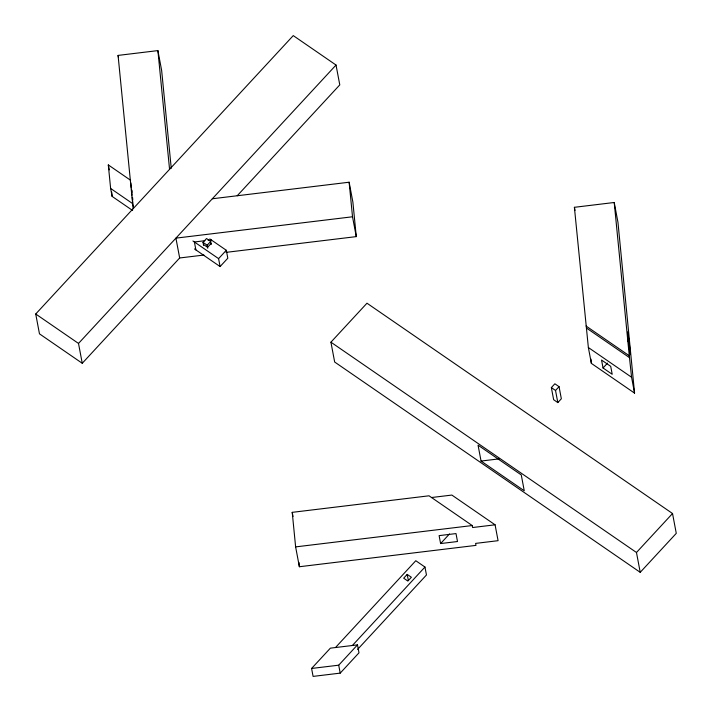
<?xml version="1.0" encoding="UTF-8"?>
<svg xmlns="http://www.w3.org/2000/svg" width="712" height="712" viewBox="0 0 712 712"><rect width="100%" height="100%" fill="white"/><g stroke="black" fill="none" stroke-linecap="round" stroke-linejoin="round"><path stroke-width="1.07" d="M203.952 255.038L179.664 257.975L82.254 363.28L39.471 333.839L35.725 314.001L293.255 35.6L336.028 65.041L339.784 84.879L237.203 195.773M82.254 363.28L78.507 343.442L336.028 65.041M203.579 245.373L203.009 242.347L206.525 238.538L210.708 241.412L211.277 244.447M207.753 248.248L207.183 245.222L210.708 241.412M211.099 243.495L207.575 247.304L203.401 244.43M226.309 250.277L227.813 258.216L220.088 266.564L218.584 258.634L226.309 250.277L209.817 238.929M330.92 342.187L366.974 303.205L672.529 513.512L676.275 533.35L640.221 572.332L334.667 362.025L330.92 342.187L636.475 552.494L640.221 572.332M551.355 387.595L554.87 383.795L559.053 386.669L561.341 398.782L557.816 402.583L553.642 399.708L551.355 387.595L555.529 390.47L557.816 402.583M555.529 390.47L559.053 386.669M311.589 668.461L330.377 648.16L357.495 644.876L358.99 652.815L340.211 673.125L313.093 676.4L311.589 668.461L338.707 665.186L357.495 644.876M335.486 647.537L415.79 560.727L424.957 567.037L426.461 574.976L357.62 649.389M407.202 574.397L403.677 578.197L407.86 581.072L411.376 577.272L407.202 574.397L408.323 580.342M440.612 543.559L457.504 541.521L456 533.582L439.108 535.629L440.612 543.559L449.503 533.947M603.037 367.971L601.542 360.032L610.709 366.342L612.204 374.281L603.037 367.971L607.487 363.165M627.495 341.529L628.981 339.927L627.486 331.988L628.918 346.655L630.423 354.585L628.981 339.927M352.378 645.499L424.957 567.037M636.475 552.494L672.529 513.512M133.135 208.696L118.076 55.411L157.895 50.596L161.642 70.435L171.254 168.272M212.336 198.764L349.129 182.219L352.876 202.057L356.276 236.615L226.024 252.368M356.276 236.615L352.52 216.777L175.917 238.137L179.664 257.975M204.949 240.701L194.394 241.982L195.889 249.912M208.118 240.318L211.286 239.935M574.397 207.308L614.216 202.493L617.963 222.331L634.57 393.131L591.361 363.387L588.361 347.518L574.397 207.308L574.993 210.44M481.054 461.056L524.263 490.791L521.264 474.922L478.055 445.178L481.054 461.056L499.246 458.857M292.232 512.346L429.024 495.801L472.234 525.545L472.608 527.53L495.08 524.806L498.08 540.684L475.607 543.398L475.981 545.383L299.369 566.734L295.622 546.896L292.232 512.346L293.015 516.52M431.534 497.528L451.871 495.071L495.08 524.806M295.622 546.896L472.234 525.545M586.065 326.025L629.283 355.769L631.571 377.253L634.57 393.131M586.439 328.01L629.657 357.753M588.361 347.518L631.571 377.253M132.628 210.503L112.122 196.396L110.627 188.458L108.313 164.926L130.599 180.27M203.009 242.347L207.183 245.222M192.934 240.976L218.584 258.634M110.627 188.458L132.913 203.801M194.438 248.915L220.088 266.564M35.725 314.001L78.507 343.442M338.707 665.186L340.211 673.125M118.076 55.411L118.468 57.503M133.1 204.789L133.473 206.774M108.313 164.926L109.248 169.883M614.216 202.493L629.283 355.769M590.933 359.053L591.361 363.387M349.129 182.219L352.52 216.777M298.951 562.418L299.369 566.734M157.895 50.596L169.563 169.322M131.853 190.149L132.058 192.24M132.574 197.482L132.779 199.574M130.857 182.931L131.346 187.843M131.551 189.935L132.058 195.177M132.272 197.269L132.824 202.911M111.704 192.115L112.122 196.396"/></g></svg>
